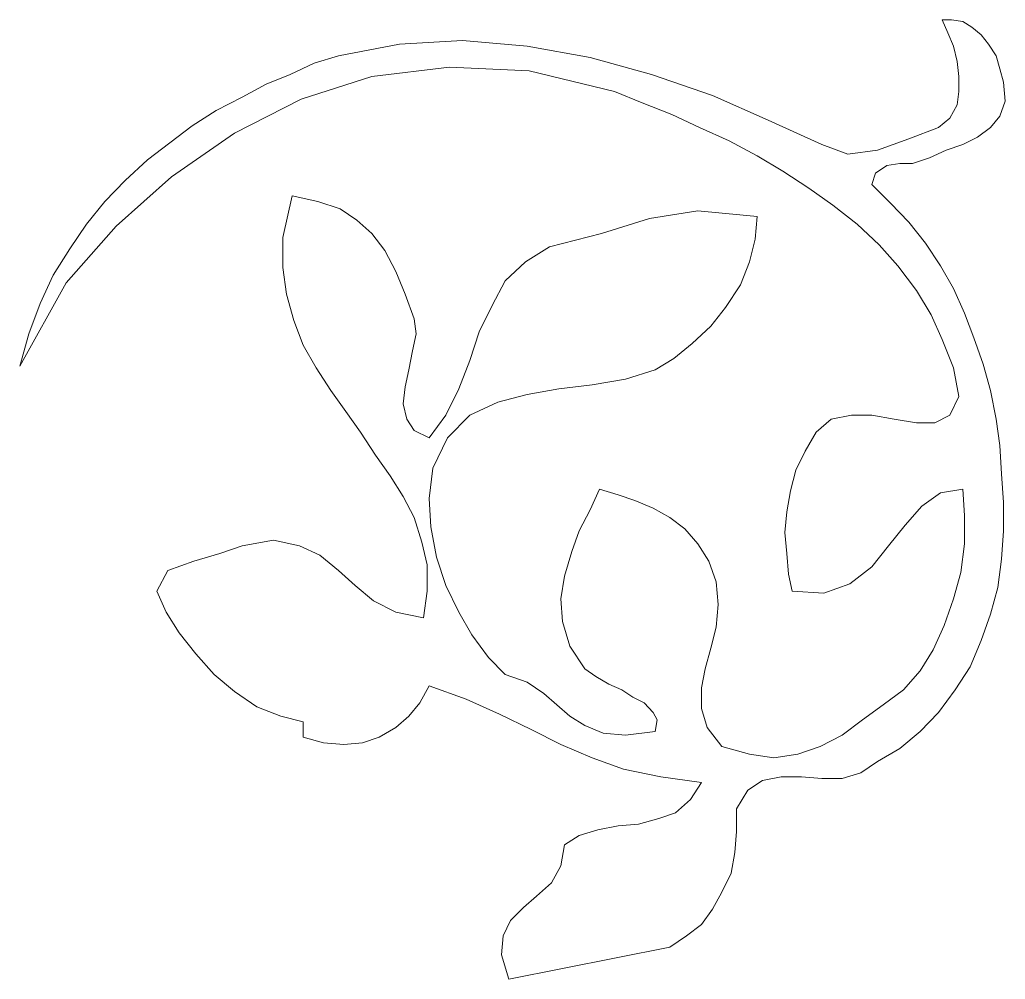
# Model space of a CAD drawing. Header units: millimetres. Extents: x -194 to 183, y -158 to 141.
# Drawn here: x 57.16 to 78.89, y 109.11 to 130.26 of the extents above; entities that cross this region are included whole.
import ezdxf

# ---------------------------------------------------------------- set-up
doc = ezdxf.new("R2010")
doc.units = ezdxf.units.MM
doc.header["$MEASUREMENT"] = 0
doc.layers.add('Camada 1', color=7, linetype='Continuous')

msp = doc.modelspace()

# ---------------------------------------------------------------- linework, layer by layer
at = {"layer": 'Camada 1', "color": 250, "lineweight": 9}
msp.add_open_spline([(64.1848, 129.4678), (64.1848, 129.4678), (65.5324, 129.718), (65.5324, 129.718), (65.5324, 129.718), (65.5324, 129.718), (66.9207, 129.8014), (66.9207, 129.8014), (66.9207, 129.8014), (66.9207, 129.8014), (68.3501, 129.6763), (68.3501, 129.6763), (68.3501, 129.6763), (68.3501, 129.6763), (69.7386, 129.426), (69.7386, 129.426), (69.7386, 129.426), (69.7386, 129.426), (71.0863, 129.0506), (71.0863, 129.0506), (71.0863, 129.0506), (71.0863, 129.0506), (72.4337, 128.5917), (72.4337, 128.5917), (72.4337, 128.5917), (72.4337, 128.5917), (73.6589, 128.0496), (73.6589, 128.0496), (73.6589, 128.0496), (73.6589, 128.0496), (74.8432, 127.5074), (74.8432, 127.5074), (74.8432, 127.5074), (74.8432, 127.5074), (75.4148, 127.2988), (75.4148, 127.2988), (75.4148, 127.2988), (75.4148, 127.2988), (76.0682, 127.3822), (76.0682, 127.3822), (76.0682, 127.3822), (76.0682, 127.3822), (76.7626, 127.6325), (76.7626, 127.6325), (76.7626, 127.6325), (76.7626, 127.6325), (77.4159, 127.8826), (77.4159, 127.8826), (77.4159, 127.8826), (77.4159, 127.8826), (77.6609, 128.0913), (77.6609, 128.0913), (77.6609, 128.0913), (77.6609, 128.0913), (77.8243, 128.3833), (77.8243, 128.3833), (77.8243, 128.3833), (77.8243, 128.3833), (77.8652, 128.6752), (77.8652, 128.6752), (77.8652, 128.6752), (77.8652, 128.6752), (77.8652, 129.0089), (77.8652, 129.0089), (77.8652, 129.0089), (77.8652, 129.0089), (77.8243, 129.3426), (77.8243, 129.3426), (77.8243, 129.3426), (77.8243, 129.3426), (77.7426, 129.6763), (77.7426, 129.6763), (77.7426, 129.6763), (77.7426, 129.6763), (77.6202, 129.9682), (77.6202, 129.9682), (77.6202, 129.9682), (77.6202, 129.9682), (77.4976, 130.2602), (77.4976, 130.2602), (77.4976, 130.2602), (77.4976, 130.2602), (77.7019, 130.2602), (77.7019, 130.2602), (77.7019, 130.2602), (77.7019, 130.2602), (77.9469, 130.2184), (77.9469, 130.2184), (77.9469, 130.2184), (77.9469, 130.2184), (78.1511, 130.0933), (78.1511, 130.0933), (78.1511, 130.0933), (78.1511, 130.0933), (78.3552, 129.9265), (78.3552, 129.9265), (78.3552, 129.9265), (78.3552, 129.9265), (78.5187, 129.718), (78.5187, 129.718), (78.5187, 129.718), (78.5187, 129.718), (78.6818, 129.4678), (78.6818, 129.4678), (78.6818, 129.4678), (78.6818, 129.4678), (78.7636, 129.1758), (78.7636, 129.1758), (78.7636, 129.1758), (78.7636, 129.1758), (78.8453, 128.8837), (78.8453, 128.8837), (78.8453, 128.8837), (78.8453, 128.8837), (78.8861, 128.4667), (78.8861, 128.4667), (78.8861, 128.4667), (78.8861, 128.4667), (78.7636, 128.133), (78.7636, 128.133), (78.7636, 128.133), (78.7636, 128.133), (78.5595, 127.8826), (78.5595, 127.8826), (78.5595, 127.8826), (78.5595, 127.8826), (78.2735, 127.6742), (78.2735, 127.6742), (78.2735, 127.6742), (78.2735, 127.6742), (77.9469, 127.5074), (77.9469, 127.5074), (77.9469, 127.5074), (77.9469, 127.5074), (77.5794, 127.3822), (77.5794, 127.3822), (77.5794, 127.3822), (77.5794, 127.3822), (77.2118, 127.2153), (77.2118, 127.2153), (77.2118, 127.2153), (77.2118, 127.2153), (76.8442, 127.0903), (76.8442, 127.0903), (76.8442, 127.0903), (76.8442, 127.0903), (76.5584, 127.0903), (76.5584, 127.0903), (76.5584, 127.0903), (76.5584, 127.0903), (76.2727, 127.0485), (76.2727, 127.0485), (76.2727, 127.0485), (76.2727, 127.0485), (76.0274, 126.8817), (76.0274, 126.8817), (76.0274, 126.8817), (76.0274, 126.8817), (75.946, 126.6313), (75.946, 126.6313), (75.946, 126.6313), (75.946, 126.6313), (76.3541, 126.2144), (76.3541, 126.2144), (76.3541, 126.2144), (76.3541, 126.2144), (76.7626, 125.7973), (76.7626, 125.7973), (76.7626, 125.7973), (76.7626, 125.7973), (77.1302, 125.3385), (77.1302, 125.3385), (77.1302, 125.3385), (77.1302, 125.3385), (77.4568, 124.8379), (77.4568, 124.8379), (77.4568, 124.8379), (77.4568, 124.8379), (77.7426, 124.3373), (77.7426, 124.3373), (77.7426, 124.3373), (77.7426, 124.3373), (77.9876, 123.7952), (77.9876, 123.7952), (77.9876, 123.7952), (77.9876, 123.7952), (78.192, 123.2528), (78.192, 123.2528), (78.192, 123.2528), (78.192, 123.2528), (78.396, 122.669), (78.396, 122.669), (78.396, 122.669), (78.396, 122.669), (78.5595, 122.0851), (78.5595, 122.0851), (78.5595, 122.0851), (78.5595, 122.0851), (78.6818, 121.4594), (78.6818, 121.4594), (78.6818, 121.4594), (78.6818, 121.4594), (78.7636, 120.8755), (78.7636, 120.8755), (78.7636, 120.8755), (78.7636, 120.8755), (78.8044, 120.2498), (78.8044, 120.2498), (78.8044, 120.2498), (78.8044, 120.2498), (78.8453, 119.6241), (78.8453, 119.6241), (78.8453, 119.6241), (78.8453, 119.6241), (78.8453, 118.9984), (78.8453, 118.9984), (78.8453, 118.9984), (78.8453, 118.9984), (78.8044, 118.3727), (78.8044, 118.3727), (78.8044, 118.3727), (78.8044, 118.3727), (78.7226, 117.7471), (78.7226, 117.7471), (78.7226, 117.7471), (78.7226, 117.7471), (78.5595, 117.1632), (78.5595, 117.1632), (78.5595, 117.1632), (78.5595, 117.1632), (78.3552, 116.5792), (78.3552, 116.5792), (78.3552, 116.5792), (78.3552, 116.5792), (78.1103, 115.9954), (78.1103, 115.9954), (78.1103, 115.9954), (78.1103, 115.9954), (77.7835, 115.4948), (77.7835, 115.4948), (77.7835, 115.4948), (77.7835, 115.4948), (77.4159, 114.9942), (77.4159, 114.9942), (77.4159, 114.9942), (77.4159, 114.9942), (77.0075, 114.577), (77.0075, 114.577), (77.0075, 114.577), (77.0075, 114.577), (76.5584, 114.2018), (76.5584, 114.2018), (76.5584, 114.2018), (76.5584, 114.2018), (76.0682, 113.9099), (76.0682, 113.9099), (76.0682, 113.9099), (76.0682, 113.9099), (75.7008, 113.6595), (75.7008, 113.6595), (75.7008, 113.6595), (75.7008, 113.6595), (75.2925, 113.5345), (75.2925, 113.5345), (75.2925, 113.5345), (75.2925, 113.5345), (74.8432, 113.5345), (74.8432, 113.5345), (74.8432, 113.5345), (74.8432, 113.5345), (74.394, 113.5762), (74.394, 113.5762), (74.394, 113.5762), (74.394, 113.5762), (73.9449, 113.5762), (73.9449, 113.5762), (73.9449, 113.5762), (73.9449, 113.5762), (73.5365, 113.4928), (73.5365, 113.4928), (73.5365, 113.4928), (73.5365, 113.4928), (73.2097, 113.2842), (73.2097, 113.2842), (73.2097, 113.2842), (73.2097, 113.2842), (72.9647, 112.8671), (72.9647, 112.8671), (72.9647, 112.8671), (72.9647, 112.8671), (72.9647, 112.3665), (72.9647, 112.3665), (72.9647, 112.3665), (72.9647, 112.3665), (72.9239, 111.9078), (72.9239, 111.9078), (72.9239, 111.9078), (72.9239, 111.9078), (72.8421, 111.449), (72.8421, 111.449), (72.8421, 111.449), (72.8421, 111.449), (72.638, 111.0318), (72.638, 111.0318), (72.638, 111.0318), (72.638, 111.0318), (72.4337, 110.6563), (72.4337, 110.6563), (72.4337, 110.6563), (72.4337, 110.6563), (72.1887, 110.3226), (72.1887, 110.3226), (72.1887, 110.3226), (72.1887, 110.3226), (71.8621, 110.0725), (71.8621, 110.0725), (71.8621, 110.0725), (71.8621, 110.0725), (71.4945, 109.8222), (71.4945, 109.8222), (71.4945, 109.8222), (71.4945, 109.8222), (67.9417, 109.113), (67.9417, 109.113), (67.9417, 109.113), (67.9417, 109.113), (67.7784, 109.6553), (67.7784, 109.6553), (67.7784, 109.6553), (67.7784, 109.6553), (67.8193, 110.0725), (67.8193, 110.0725), (67.8193, 110.0725), (67.8193, 110.0725), (67.9825, 110.4061), (67.9825, 110.4061), (67.9825, 110.4061), (67.9825, 110.4061), (68.2684, 110.6981), (68.2684, 110.6981), (68.2684, 110.6981), (68.2684, 110.6981), (68.5542, 110.9482), (68.5542, 110.9482), (68.5542, 110.9482), (68.5542, 110.9482), (68.881, 111.2404), (68.881, 111.2404), (68.881, 111.2404), (68.881, 111.2404), (69.0852, 111.6156), (69.0852, 111.6156), (69.0852, 111.6156), (69.0852, 111.6156), (69.1669, 112.0746), (69.1669, 112.0746), (69.1669, 112.0746), (69.1669, 112.0746), (69.4936, 112.283), (69.4936, 112.283), (69.4936, 112.283), (69.4936, 112.283), (69.9018, 112.4083), (69.9018, 112.4083), (69.9018, 112.4083), (69.9018, 112.4083), (70.3512, 112.4916), (70.3512, 112.4916), (70.3512, 112.4916), (70.3512, 112.4916), (70.8002, 112.5335), (70.8002, 112.5335), (70.8002, 112.5335), (70.8002, 112.5335), (71.2494, 112.6585), (71.2494, 112.6585), (71.2494, 112.6585), (71.2494, 112.6585), (71.6171, 112.7836), (71.6171, 112.7836), (71.6171, 112.7836), (71.6171, 112.7836), (71.9438, 113.0756), (71.9438, 113.0756), (71.9438, 113.0756), (71.9438, 113.0756), (72.1887, 113.4509), (72.1887, 113.4509), (72.1887, 113.4509), (72.1887, 113.4509), (71.2904, 113.5762), (71.2904, 113.5762), (71.2904, 113.5762), (71.2904, 113.5762), (70.4737, 113.743), (70.4737, 113.743), (70.4737, 113.743), (70.4737, 113.743), (69.7795, 113.9931), (69.7795, 113.9931), (69.7795, 113.9931), (69.7795, 113.9931), (69.0852, 114.2851), (69.0852, 114.2851), (69.0852, 114.2851), (69.0852, 114.2851), (68.4319, 114.6188), (68.4319, 114.6188), (68.4319, 114.6188), (68.4319, 114.6188), (67.7375, 114.9525), (67.7375, 114.9525), (67.7375, 114.9525), (67.7375, 114.9525), (67.0024, 115.2862), (67.0024, 115.2862), (67.0024, 115.2862), (67.0024, 115.2862), (66.1859, 115.5782), (66.1859, 115.5782), (66.1859, 115.5782), (66.1859, 115.5782), (65.9815, 115.2028), (65.9815, 115.2028), (65.9815, 115.2028), (65.9815, 115.2028), (65.7364, 114.9107), (65.7364, 114.9107), (65.7364, 114.9107), (65.7364, 114.9107), (65.4507, 114.6605), (65.4507, 114.6605), (65.4507, 114.6605), (65.4507, 114.6605), (65.0831, 114.452), (65.0831, 114.452), (65.0831, 114.452), (65.0831, 114.452), (64.7156, 114.3268), (64.7156, 114.3268), (64.7156, 114.3268), (64.7156, 114.3268), (64.3071, 114.2851), (64.3071, 114.2851), (64.3071, 114.2851), (64.3071, 114.2851), (63.8581, 114.3268), (63.8581, 114.3268), (63.8581, 114.3268), (63.8581, 114.3268), (63.4087, 114.452), (63.4087, 114.452), (63.4087, 114.452), (63.4087, 114.452), (63.4087, 114.7858), (63.4087, 114.7858), (63.4087, 114.7858), (63.4087, 114.7858), (62.9188, 114.9107), (62.9188, 114.9107), (62.9188, 114.9107), (62.9188, 114.9107), (62.3879, 115.1195), (62.3879, 115.1195), (62.3879, 115.1195), (62.3879, 115.1195), (61.8978, 115.4531), (61.8978, 115.4531), (61.8978, 115.4531), (61.8978, 115.4531), (61.4486, 115.8285), (61.4486, 115.8285), (61.4486, 115.8285), (61.4486, 115.8285), (61.0403, 116.2872), (61.0403, 116.2872), (61.0403, 116.2872), (61.0403, 116.2872), (60.6727, 116.7462), (60.6727, 116.7462), (60.6727, 116.7462), (60.6727, 116.7462), (60.3869, 117.205), (60.3869, 117.205), (60.3869, 117.205), (60.3869, 117.205), (60.1826, 117.6637), (60.1826, 117.6637), (60.1826, 117.6637), (60.1826, 117.6637), (60.4276, 118.1225), (60.4276, 118.1225), (60.4276, 118.1225), (60.4276, 118.1225), (60.9995, 118.3311), (60.9995, 118.3311), (60.9995, 118.3311), (60.9995, 118.3311), (61.5711, 118.498), (61.5711, 118.498), (61.5711, 118.498), (61.5711, 118.498), (62.0611, 118.6647), (62.0611, 118.6647), (62.0611, 118.6647), (62.0611, 118.6647), (62.7553, 118.7898), (62.7553, 118.7898), (62.7553, 118.7898), (62.7553, 118.7898), (63.3271, 118.6647), (63.3271, 118.6647), (63.3271, 118.6647), (63.3271, 118.6647), (63.7764, 118.4562), (63.7764, 118.4562), (63.7764, 118.4562), (63.7764, 118.4562), (64.1848, 118.1225), (64.1848, 118.1225), (64.1848, 118.1225), (64.1848, 118.1225), (64.5522, 117.7889), (64.5522, 117.7889), (64.5522, 117.7889), (64.5522, 117.7889), (64.9605, 117.4552), (64.9605, 117.4552), (64.9605, 117.4552), (64.9605, 117.4552), (65.4507, 117.205), (65.4507, 117.205), (65.4507, 117.205), (65.4507, 117.205), (66.0632, 117.0798), (66.0632, 117.0798), (66.0632, 117.0798), (66.0632, 117.0798), (66.1449, 117.6637), (66.1449, 117.6637), (66.1449, 117.6637), (66.1449, 117.6637), (66.1449, 118.2475), (66.1449, 118.2475), (66.1449, 118.2475), (66.1449, 118.2475), (66.0224, 118.7482), (66.0224, 118.7482), (66.0224, 118.7482), (66.0224, 118.7482), (65.8591, 119.2904), (65.8591, 119.2904), (65.8591, 119.2904), (65.8591, 119.2904), (65.614, 119.7492), (65.614, 119.7492), (65.614, 119.7492), (65.614, 119.7492), (65.328, 120.2082), (65.328, 120.2082), (65.328, 120.2082), (65.328, 120.2082), (65.0014, 120.6669), (65.0014, 120.6669), (65.0014, 120.6669), (65.0014, 120.6669), (64.6747, 121.1674), (64.6747, 121.1674), (64.6747, 121.1674), (64.6747, 121.1674), (64.3479, 121.6261), (64.3479, 121.6261), (64.3479, 121.6261), (64.3479, 121.6261), (64.0213, 122.0851), (64.0213, 122.0851), (64.0213, 122.0851), (64.0213, 122.0851), (63.6946, 122.5855), (63.6946, 122.5855), (63.6946, 122.5855), (63.6946, 122.5855), (63.4087, 123.0861), (63.4087, 123.0861), (63.4087, 123.0861), (63.4087, 123.0861), (63.2047, 123.6283), (63.2047, 123.6283), (63.2047, 123.6283), (63.2047, 123.6283), (63.0412, 124.2122), (63.0412, 124.2122), (63.0412, 124.2122), (63.0412, 124.2122), (62.9595, 124.7962), (62.9595, 124.7962), (62.9595, 124.7962), (62.9595, 124.7962), (62.9595, 125.4636), (62.9595, 125.4636), (62.9595, 125.4636), (62.9595, 125.4636), (63.1637, 126.3811), (63.1637, 126.3811), (63.1637, 126.3811), (63.1637, 126.3811), (63.7355, 126.256), (63.7355, 126.256), (63.7355, 126.256), (63.7355, 126.256), (64.2256, 126.0893), (64.2256, 126.0893), (64.2256, 126.0893), (64.2256, 126.0893), (64.5932, 125.839), (64.5932, 125.839), (64.5932, 125.839), (64.5932, 125.839), (64.9198, 125.5469), (64.9198, 125.5469), (64.9198, 125.5469), (64.9198, 125.5469), (65.2058, 125.1716), (65.2058, 125.1716), (65.2058, 125.1716), (65.2058, 125.1716), (65.4507, 124.7128), (65.4507, 124.7128), (65.4507, 124.7128), (65.4507, 124.7128), (65.6549, 124.2122), (65.6549, 124.2122), (65.6549, 124.2122), (65.6549, 124.2122), (65.8591, 123.6699), (65.8591, 123.6699), (65.8591, 123.6699), (65.8591, 123.6699), (65.8999, 123.3363), (65.8999, 123.3363), (65.8999, 123.3363), (65.8999, 123.3363), (65.8182, 122.9609), (65.8182, 122.9609), (65.8182, 122.9609), (65.8182, 122.9609), (65.7364, 122.5439), (65.7364, 122.5439), (65.7364, 122.5439), (65.7364, 122.5439), (65.6549, 122.1686), (65.6549, 122.1686), (65.6549, 122.1686), (65.6549, 122.1686), (65.614, 121.7931), (65.614, 121.7931), (65.614, 121.7931), (65.614, 121.7931), (65.6957, 121.4594), (65.6957, 121.4594), (65.6957, 121.4594), (65.6957, 121.4594), (65.8591, 121.2092), (65.8591, 121.2092), (65.8591, 121.2092), (65.8591, 121.2092), (66.1859, 121.0423), (66.1859, 121.0423), (66.1859, 121.0423), (66.1859, 121.0423), (66.5533, 121.5429), (66.5533, 121.5429), (66.5533, 121.5429), (66.5533, 121.5429), (66.8392, 122.1268), (66.8392, 122.1268), (66.8392, 122.1268), (66.8392, 122.1268), (67.0842, 122.7524), (67.0842, 122.7524), (67.0842, 122.7524), (67.0842, 122.7524), (67.2883, 123.3781), (67.2883, 123.3781), (67.2883, 123.3781), (67.2883, 123.3781), (67.5741, 123.9619), (67.5741, 123.9619), (67.5741, 123.9619), (67.5741, 123.9619), (67.8602, 124.5043), (67.8602, 124.5043), (67.8602, 124.5043), (67.8602, 124.5043), (68.3093, 124.9213), (68.3093, 124.9213), (68.3093, 124.9213), (68.3093, 124.9213), (68.8403, 125.2549), (68.8403, 125.2549), (68.8403, 125.2549), (68.8403, 125.2549), (69.9835, 125.5469), (69.9835, 125.5469), (69.9835, 125.5469), (69.9835, 125.5469), (71.0454, 125.8805), (71.0454, 125.8805), (71.0454, 125.8805), (71.0454, 125.8805), (72.1071, 126.0474), (72.1071, 126.0474), (72.1071, 126.0474), (72.1071, 126.0474), (73.4138, 125.9223), (73.4138, 125.9223), (73.4138, 125.9223), (73.4138, 125.9223), (73.3731, 125.4218), (73.3731, 125.4218), (73.3731, 125.4218), (73.3731, 125.4218), (73.2505, 124.9213), (73.2505, 124.9213), (73.2505, 124.9213), (73.2505, 124.9213), (73.0464, 124.4208), (73.0464, 124.4208), (73.0464, 124.4208), (73.0464, 124.4208), (72.7197, 123.9202), (72.7197, 123.9202), (72.7197, 123.9202), (72.7197, 123.9202), (72.393, 123.5033), (72.393, 123.5033), (72.393, 123.5033), (72.393, 123.5033), (71.9846, 123.1277), (71.9846, 123.1277), (71.9846, 123.1277), (71.9846, 123.1277), (71.5762, 122.7941), (71.5762, 122.7941), (71.5762, 122.7941), (71.5762, 122.7941), (71.1678, 122.5439), (71.1678, 122.5439), (71.1678, 122.5439), (71.1678, 122.5439), (70.5144, 122.3353), (70.5144, 122.3353), (70.5144, 122.3353), (70.5144, 122.3353), (69.7795, 122.2102), (69.7795, 122.2102), (69.7795, 122.2102), (69.7795, 122.2102), (69.0444, 122.1268), (69.0444, 122.1268), (69.0444, 122.1268), (69.0444, 122.1268), (68.3501, 122.0016), (68.3501, 122.0016), (68.3501, 122.0016), (68.3501, 122.0016), (67.6967, 121.8347), (67.6967, 121.8347), (67.6967, 121.8347), (67.6967, 121.8347), (67.0842, 121.5429), (67.0842, 121.5429), (67.0842, 121.5429), (67.0842, 121.5429), (66.5939, 121.0423), (66.5939, 121.0423), (66.5939, 121.0423), (66.5939, 121.0423), (66.2673, 120.3749), (66.2673, 120.3749), (66.2673, 120.3749), (66.2673, 120.3749), (66.1859, 119.7076), (66.1859, 119.7076), (66.1859, 119.7076), (66.1859, 119.7076), (66.2266, 119.0819), (66.2266, 119.0819), (66.2266, 119.0819), (66.2266, 119.0819), (66.349, 118.4146), (66.349, 118.4146), (66.349, 118.4146), (66.349, 118.4146), (66.5533, 117.7889), (66.5533, 117.7889), (66.5533, 117.7889), (66.5533, 117.7889), (66.8392, 117.205), (66.8392, 117.205), (66.8392, 117.205), (66.8392, 117.205), (67.1251, 116.7044), (67.1251, 116.7044), (67.1251, 116.7044), (67.1251, 116.7044), (67.4926, 116.204), (67.4926, 116.204), (67.4926, 116.204), (67.4926, 116.204), (67.8602, 115.8285), (67.8602, 115.8285), (67.8602, 115.8285), (67.8602, 115.8285), (68.3501, 115.6615), (68.3501, 115.6615), (68.3501, 115.6615), (68.3501, 115.6615), (68.7176, 115.4114), (68.7176, 115.4114), (68.7176, 115.4114), (68.7176, 115.4114), (69.0034, 115.1611), (69.0034, 115.1611), (69.0034, 115.1611), (69.0034, 115.1611), (69.2894, 114.9107), (69.2894, 114.9107), (69.2894, 114.9107), (69.2894, 114.9107), (69.616, 114.7023), (69.616, 114.7023), (69.616, 114.7023), (69.616, 114.7023), (70.0244, 114.5355), (70.0244, 114.5355), (70.0244, 114.5355), (70.0244, 114.5355), (70.5144, 114.4938), (70.5144, 114.4938), (70.5144, 114.4938), (70.5144, 114.4938), (71.1678, 114.577), (71.1678, 114.577), (71.1678, 114.577), (71.1678, 114.577), (71.2087, 114.8275), (71.2087, 114.8275), (71.2087, 114.8275), (71.2087, 114.8275), (71.127, 114.9942), (71.127, 114.9942), (71.127, 114.9942), (71.127, 114.9942), (70.9228, 115.2028), (70.9228, 115.2028), (70.9228, 115.2028), (70.9228, 115.2028), (70.6779, 115.3279), (70.6779, 115.3279), (70.6779, 115.3279), (70.6779, 115.3279), (70.4329, 115.4948), (70.4329, 115.4948), (70.4329, 115.4948), (70.4329, 115.4948), (70.147, 115.6199), (70.147, 115.6199), (70.147, 115.6199), (70.147, 115.6199), (69.861, 115.7868), (69.861, 115.7868), (69.861, 115.7868), (69.861, 115.7868), (69.616, 115.9536), (69.616, 115.9536), (69.616, 115.9536), (69.616, 115.9536), (69.2894, 116.4541), (69.2894, 116.4541), (69.2894, 116.4541), (69.2894, 116.4541), (69.126, 116.9963), (69.126, 116.9963), (69.126, 116.9963), (69.126, 116.9963), (69.0852, 117.497), (69.0852, 117.497), (69.0852, 117.497), (69.0852, 117.497), (69.1669, 117.9974), (69.1669, 117.9974), (69.1669, 117.9974), (69.1669, 117.9974), (69.3302, 118.5397), (69.3302, 118.5397), (69.3302, 118.5397), (69.3302, 118.5397), (69.4936, 118.9984), (69.4936, 118.9984), (69.4936, 118.9984), (69.4936, 118.9984), (69.7386, 119.4574), (69.7386, 119.4574), (69.7386, 119.4574), (69.7386, 119.4574), (69.9427, 119.9161), (69.9427, 119.9161), (69.9427, 119.9161), (69.9427, 119.9161), (70.3512, 119.791), (70.3512, 119.791), (70.3512, 119.791), (70.3512, 119.791), (70.7187, 119.6658), (70.7187, 119.6658), (70.7187, 119.6658), (70.7187, 119.6658), (71.127, 119.499), (71.127, 119.499), (71.127, 119.499), (71.127, 119.499), (71.4945, 119.2904), (71.4945, 119.2904), (71.4945, 119.2904), (71.4945, 119.2904), (71.8212, 119.0402), (71.8212, 119.0402), (71.8212, 119.0402), (71.8212, 119.0402), (72.1071, 118.7066), (72.1071, 118.7066), (72.1071, 118.7066), (72.1071, 118.7066), (72.3522, 118.3311), (72.3522, 118.3311), (72.3522, 118.3311), (72.3522, 118.3311), (72.5155, 117.8724), (72.5155, 117.8724), (72.5155, 117.8724), (72.5155, 117.8724), (72.5563, 117.3717), (72.5563, 117.3717), (72.5563, 117.3717), (72.5563, 117.3717), (72.5155, 116.8714), (72.5155, 116.8714), (72.5155, 116.8714), (72.5155, 116.8714), (72.393, 116.4123), (72.393, 116.4123), (72.393, 116.4123), (72.393, 116.4123), (72.2705, 115.9536), (72.2705, 115.9536), (72.2705, 115.9536), (72.2705, 115.9536), (72.1887, 115.5367), (72.1887, 115.5367), (72.1887, 115.5367), (72.1887, 115.5367), (72.1887, 115.0777), (72.1887, 115.0777), (72.1887, 115.0777), (72.1887, 115.0777), (72.3113, 114.6605), (72.3113, 114.6605), (72.3113, 114.6605), (72.3113, 114.6605), (72.638, 114.2436), (72.638, 114.2436), (72.638, 114.2436), (72.638, 114.2436), (73.2505, 114.0766), (73.2505, 114.0766), (73.2505, 114.0766), (73.2505, 114.0766), (73.7814, 113.9931), (73.7814, 113.9931), (73.7814, 113.9931), (73.7814, 113.9931), (74.3124, 114.0766), (74.3124, 114.0766), (74.3124, 114.0766), (74.3124, 114.0766), (74.8024, 114.2436), (74.8024, 114.2436), (74.8024, 114.2436), (74.8024, 114.2436), (75.2925, 114.4938), (75.2925, 114.4938), (75.2925, 114.4938), (75.2925, 114.4938), (75.7416, 114.8275), (75.7416, 114.8275), (75.7416, 114.8275), (75.7416, 114.8275), (76.1909, 115.1611), (76.1909, 115.1611), (76.1909, 115.1611), (76.1909, 115.1611), (76.6401, 115.4948), (76.6401, 115.4948), (76.6401, 115.4948), (76.6401, 115.4948), (77.0075, 115.9119), (77.0075, 115.9119), (77.0075, 115.9119), (77.0075, 115.9119), (77.2936, 116.3707), (77.2936, 116.3707), (77.2936, 116.3707), (77.2936, 116.3707), (77.5385, 116.9129), (77.5385, 116.9129), (77.5385, 116.9129), (77.5385, 116.9129), (77.7426, 117.497), (77.7426, 117.497), (77.7426, 117.497), (77.7426, 117.497), (77.9061, 118.0809), (77.9061, 118.0809), (77.9061, 118.0809), (77.9061, 118.0809), (77.9876, 118.7066), (77.9876, 118.7066), (77.9876, 118.7066), (77.9876, 118.7066), (77.9876, 119.3321), (77.9876, 119.3321), (77.9876, 119.3321), (77.9876, 119.3321), (77.9469, 119.9161), (77.9469, 119.9161), (77.9469, 119.9161), (77.9469, 119.9161), (77.4568, 119.8327), (77.4568, 119.8327), (77.4568, 119.8327), (77.4568, 119.8327), (77.0484, 119.5407), (77.0484, 119.5407), (77.0484, 119.5407), (77.0484, 119.5407), (76.6808, 119.1235), (76.6808, 119.1235), (76.6808, 119.1235), (76.6808, 119.1235), (76.3135, 118.6647), (76.3135, 118.6647), (76.3135, 118.6647), (76.3135, 118.6647), (75.946, 118.206), (75.946, 118.206), (75.946, 118.206), (75.946, 118.206), (75.4557, 117.8307), (75.4557, 117.8307), (75.4557, 117.8307), (75.4557, 117.8307), (74.8841, 117.6218), (74.8841, 117.6218), (74.8841, 117.6218), (74.8841, 117.6218), (74.1898, 117.6637), (74.1898, 117.6637), (74.1898, 117.6637), (74.1898, 117.6637), (74.1081, 118.0391), (74.1081, 118.0391), (74.1081, 118.0391), (74.1081, 118.0391), (74.0672, 118.498), (74.0672, 118.498), (74.0672, 118.498), (74.0672, 118.498), (74.0265, 118.9568), (74.0265, 118.9568), (74.0265, 118.9568), (74.0265, 118.9568), (74.0672, 119.4155), (74.0672, 119.4155), (74.0672, 119.4155), (74.0672, 119.4155), (74.1489, 119.8744), (74.1489, 119.8744), (74.1489, 119.8744), (74.1489, 119.8744), (74.2716, 120.3331), (74.2716, 120.3331), (74.2716, 120.3331), (74.2716, 120.3331), (74.4758, 120.7503), (74.4758, 120.7503), (74.4758, 120.7503), (74.4758, 120.7503), (74.7207, 121.1674), (74.7207, 121.1674), (74.7207, 121.1674), (74.7207, 121.1674), (75.0473, 121.4594), (75.0473, 121.4594), (75.0473, 121.4594), (75.0473, 121.4594), (75.4966, 121.5429), (75.4966, 121.5429), (75.4966, 121.5429), (75.4966, 121.5429), (75.946, 121.5429), (75.946, 121.5429), (75.946, 121.5429), (75.946, 121.5429), (76.4358, 121.4594), (76.4358, 121.4594), (76.4358, 121.4594), (76.4358, 121.4594), (76.926, 121.376), (76.926, 121.376), (76.926, 121.376), (76.926, 121.376), (77.3342, 121.376), (77.3342, 121.376), (77.3342, 121.376), (77.3342, 121.376), (77.6609, 121.5429), (77.6609, 121.5429), (77.6609, 121.5429), (77.6609, 121.5429), (77.8652, 121.9598), (77.8652, 121.9598), (77.8652, 121.9598), (77.8652, 121.9598), (77.7426, 122.5855), (77.7426, 122.5855), (77.7426, 122.5855), (77.7426, 122.5855), (77.4976, 123.2112), (77.4976, 123.2112), (77.4976, 123.2112), (77.4976, 123.2112), (77.2527, 123.7534), (77.2527, 123.7534), (77.2527, 123.7534), (77.2527, 123.7534), (76.926, 124.2956), (76.926, 124.2956), (76.926, 124.2956), (76.926, 124.2956), (76.5176, 124.8379), (76.5176, 124.8379), (76.5176, 124.8379), (76.5176, 124.8379), (76.1092, 125.2966), (76.1092, 125.2966), (76.1092, 125.2966), (76.1092, 125.2966), (75.6191, 125.7556), (75.6191, 125.7556), (75.6191, 125.7556), (75.6191, 125.7556), (75.0881, 126.1726), (75.0881, 126.1726), (75.0881, 126.1726), (75.0881, 126.1726), (74.5573, 126.548), (74.5573, 126.548), (74.5573, 126.548), (74.5573, 126.548), (73.9857, 126.9234), (73.9857, 126.9234), (73.9857, 126.9234), (73.9857, 126.9234), (73.4138, 127.257), (73.4138, 127.257), (73.4138, 127.257), (73.4138, 127.257), (72.8013, 127.5906), (72.8013, 127.5906), (72.8013, 127.5906), (72.8013, 127.5906), (72.148, 127.8826), (72.148, 127.8826), (72.148, 127.8826), (72.148, 127.8826), (71.5354, 128.1748), (71.5354, 128.1748), (71.5354, 128.1748), (71.5354, 128.1748), (70.882, 128.425), (70.882, 128.425), (70.882, 128.425), (70.882, 128.425), (70.2695, 128.6752), (70.2695, 128.6752), (70.2695, 128.6752), (70.2695, 128.6752), (68.3909, 129.1341), (68.3909, 129.1341), (68.3909, 129.1341), (68.3909, 129.1341), (66.6349, 129.2174), (66.6349, 129.2174), (66.6349, 129.2174), (66.6349, 129.2174), (64.9198, 129.0089), (64.9198, 129.0089), (64.9198, 129.0089), (64.9198, 129.0089), (63.3678, 128.5084), (63.3678, 128.5084), (63.3678, 128.5084), (63.3678, 128.5084), (61.8978, 127.7576), (61.8978, 127.7576), (61.8978, 127.7576), (61.8978, 127.7576), (60.5093, 126.7983), (60.5093, 126.7983), (60.5093, 126.7983), (60.5093, 126.7983), (59.2842, 125.7138), (59.2842, 125.7138), (59.2842, 125.7138), (59.2842, 125.7138), (58.1816, 124.4626), (58.1816, 124.4626), (58.1816, 124.4626), (58.1816, 124.4626), (57.1607, 122.6273), (57.1607, 122.6273), (57.1607, 122.6273), (57.1607, 122.6273), (57.365, 123.3363), (57.365, 123.3363), (57.365, 123.3363), (57.365, 123.3363), (57.6099, 124.0036), (57.6099, 124.0036), (57.6099, 124.0036), (57.6099, 124.0036), (57.8957, 124.6293), (57.8957, 124.6293), (57.8957, 124.6293), (57.8957, 124.6293), (58.2633, 125.2131), (58.2633, 125.2131), (58.2633, 125.2131), (58.2633, 125.2131), (58.6309, 125.7556), (58.6309, 125.7556), (58.6309, 125.7556), (58.6309, 125.7556), (59.0393, 126.256), (59.0393, 126.256), (59.0393, 126.256), (59.0393, 126.256), (59.4884, 126.7148), (59.4884, 126.7148), (59.4884, 126.7148), (59.4884, 126.7148), (59.9785, 127.1738), (59.9785, 127.1738), (59.9785, 127.1738), (59.9785, 127.1738), (60.4685, 127.549), (60.4685, 127.549), (60.4685, 127.549), (60.4685, 127.549), (60.9587, 127.9243), (60.9587, 127.9243), (60.9587, 127.9243), (60.9587, 127.9243), (61.4894, 128.258), (61.4894, 128.258), (61.4894, 128.258), (61.4894, 128.258), (62.0611, 128.55), (62.0611, 128.55), (62.0611, 128.55), (62.0611, 128.55), (62.5921, 128.8421), (62.5921, 128.8421), (62.5921, 128.8421), (62.5921, 128.8421), (63.1229, 129.0506), (63.1229, 129.0506), (63.1229, 129.0506), (63.1229, 129.0506), (63.6538, 129.3009), (63.6538, 129.3009), (63.6538, 129.3009), (63.6538, 129.3009), (64.1848, 129.4678), (64.1848, 129.4678)], degree=3, knots=[0, 0, 0, 0, 0.0030769, 0.0030769, 0.0030769, 0.0030769, 0.0061538, 0.0061538, 0.0061538, 0.0061538, 0.0092308, 0.0092308, 0.0092308, 0.0092308, 0.0123077, 0.0123077, 0.0123077, 0.0123077, 0.0153846, 0.0153846, 0.0153846, 0.0153846, 0.0184615, 0.0184615, 0.0184615, 0.0184615, 0.0215385, 0.0215385, 0.0215385, 0.0215385, 0.0246154, 0.0246154, 0.0246154, 0.0246154, 0.0276923, 0.0276923, 0.0276923, 0.0276923, 0.0307692, 0.0307692, 0.0307692, 0.0307692, 0.0338462, 0.0338462, 0.0338462, 0.0338462, 0.0369231, 0.0369231, 0.0369231, 0.0369231, 0.04, 0.04, 0.04, 0.04, 0.0430769, 0.0430769, 0.0430769, 0.0430769, 0.0461538, 0.0461538, 0.0461538, 0.0461538, 0.0492308, 0.0492308, 0.0492308, 0.0492308, 0.0523077, 0.0523077, 0.0523077, 0.0523077, 0.0553846, 0.0553846, 0.0553846, 0.0553846, 0.0584615, 0.0584615, 0.0584615, 0.0584615, 0.0615385, 0.0615385, 0.0615385, 0.0615385, 0.0646154, 0.0646154, 0.0646154, 0.0646154, 0.0676923, 0.0676923, 0.0676923, 0.0676923, 0.0707692, 0.0707692, 0.0707692, 0.0707692, 0.0738462, 0.0738462, 0.0738462, 0.0738462, 0.0769231, 0.0769231, 0.0769231, 0.0769231, 0.08, 0.08, 0.08, 0.08, 0.0830769, 0.0830769, 0.0830769, 0.0830769, 0.0861538, 0.0861538, 0.0861538, 0.0861538, 0.0892308, 0.0892308, 0.0892308, 0.0892308, 0.0923077, 0.0923077, 0.0923077, 0.0923077, 0.0953846, 0.0953846, 0.0953846, 0.0953846, 0.0984615, 0.0984615, 0.0984615, 0.0984615, 0.1015385, 0.1015385, 0.1015385, 0.1015385, 0.1046154, 0.1046154, 0.1046154, 0.1046154, 0.1076923, 0.1076923, 0.1076923, 0.1076923, 0.1107692, 0.1107692, 0.1107692, 0.1107692, 0.1138462, 0.1138462, 0.1138462, 0.1138462, 0.1169231, 0.1169231, 0.1169231, 0.1169231, 0.12, 0.12, 0.12, 0.12, 0.1230769, 0.1230769, 0.1230769, 0.1230769, 0.1261538, 0.1261538, 0.1261538, 0.1261538, 0.1292308, 0.1292308, 0.1292308, 0.1292308, 0.1323077, 0.1323077, 0.1323077, 0.1323077, 0.1353846, 0.1353846, 0.1353846, 0.1353846, 0.1384615, 0.1384615, 0.1384615, 0.1384615, 0.1415385, 0.1415385, 0.1415385, 0.1415385, 0.1446154, 0.1446154, 0.1446154, 0.1446154, 0.1476923, 0.1476923, 0.1476923, 0.1476923, 0.1507692, 0.1507692, 0.1507692, 0.1507692, 0.1538462, 0.1538462, 0.1538462, 0.1538462, 0.1569231, 0.1569231, 0.1569231, 0.1569231, 0.16, 0.16, 0.16, 0.16, 0.1630769, 0.1630769, 0.1630769, 0.1630769, 0.1661538, 0.1661538, 0.1661538, 0.1661538, 0.1692308, 0.1692308, 0.1692308, 0.1692308, 0.1723077, 0.1723077, 0.1723077, 0.1723077, 0.1753846, 0.1753846, 0.1753846, 0.1753846, 0.1784615, 0.1784615, 0.1784615, 0.1784615, 0.1815385, 0.1815385, 0.1815385, 0.1815385, 0.1846154, 0.1846154, 0.1846154, 0.1846154, 0.1876923, 0.1876923, 0.1876923, 0.1876923, 0.1907692, 0.1907692, 0.1907692, 0.1907692, 0.1938462, 0.1938462, 0.1938462, 0.1938462, 0.1969231, 0.1969231, 0.1969231, 0.1969231, 0.2, 0.2, 0.2, 0.2, 0.2030769, 0.2030769, 0.2030769, 0.2030769, 0.2061538, 0.2061538, 0.2061538, 0.2061538, 0.2092308, 0.2092308, 0.2092308, 0.2092308, 0.2123077, 0.2123077, 0.2123077, 0.2123077, 0.2153846, 0.2153846, 0.2153846, 0.2153846, 0.2184615, 0.2184615, 0.2184615, 0.2184615, 0.2215385, 0.2215385, 0.2215385, 0.2215385, 0.2246154, 0.2246154, 0.2246154, 0.2246154, 0.2276923, 0.2276923, 0.2276923, 0.2276923, 0.2307692, 0.2307692, 0.2307692, 0.2307692, 0.2338462, 0.2338462, 0.2338462, 0.2338462, 0.2369231, 0.2369231, 0.2369231, 0.2369231, 0.24, 0.24, 0.24, 0.24, 0.2430769, 0.2430769, 0.2430769, 0.2430769, 0.2461538, 0.2461538, 0.2461538, 0.2461538, 0.2492308, 0.2492308, 0.2492308, 0.2492308, 0.2523077, 0.2523077, 0.2523077, 0.2523077, 0.2553846, 0.2553846, 0.2553846, 0.2553846, 0.2584615, 0.2584615, 0.2584615, 0.2584615, 0.2615385, 0.2615385, 0.2615385, 0.2615385, 0.2646154, 0.2646154, 0.2646154, 0.2646154, 0.2676923, 0.2676923, 0.2676923, 0.2676923, 0.2707692, 0.2707692, 0.2707692, 0.2707692, 0.2738462, 0.2738462, 0.2738462, 0.2738462, 0.2769231, 0.2769231, 0.2769231, 0.2769231, 0.28, 0.28, 0.28, 0.28, 0.2830769, 0.2830769, 0.2830769, 0.2830769, 0.2861538, 0.2861538, 0.2861538, 0.2861538, 0.2892308, 0.2892308, 0.2892308, 0.2892308, 0.2923077, 0.2923077, 0.2923077, 0.2923077, 0.2953846, 0.2953846, 0.2953846, 0.2953846, 0.2984615, 0.2984615, 0.2984615, 0.2984615, 0.3015385, 0.3015385, 0.3015385, 0.3015385, 0.3046154, 0.3046154, 0.3046154, 0.3046154, 0.3076923, 0.3076923, 0.3076923, 0.3076923, 0.3107692, 0.3107692, 0.3107692, 0.3107692, 0.3138462, 0.3138462, 0.3138462, 0.3138462, 0.3169231, 0.3169231, 0.3169231, 0.3169231, 0.32, 0.32, 0.32, 0.32, 0.3230769, 0.3230769, 0.3230769, 0.3230769, 0.3261538, 0.3261538, 0.3261538, 0.3261538, 0.3292308, 0.3292308, 0.3292308, 0.3292308, 0.3323077, 0.3323077, 0.3323077, 0.3323077, 0.3353846, 0.3353846, 0.3353846, 0.3353846, 0.3384615, 0.3384615, 0.3384615, 0.3384615, 0.3415385, 0.3415385, 0.3415385, 0.3415385, 0.3446154, 0.3446154, 0.3446154, 0.3446154, 0.3476923, 0.3476923, 0.3476923, 0.3476923, 0.3507692, 0.3507692, 0.3507692, 0.3507692, 0.3538462, 0.3538462, 0.3538462, 0.3538462, 0.3569231, 0.3569231, 0.3569231, 0.3569231, 0.36, 0.36, 0.36, 0.36, 0.3630769, 0.3630769, 0.3630769, 0.3630769, 0.3661538, 0.3661538, 0.3661538, 0.3661538, 0.3692308, 0.3692308, 0.3692308, 0.3692308, 0.3723077, 0.3723077, 0.3723077, 0.3723077, 0.3753846, 0.3753846, 0.3753846, 0.3753846, 0.3784615, 0.3784615, 0.3784615, 0.3784615, 0.3815385, 0.3815385, 0.3815385, 0.3815385, 0.3846154, 0.3846154, 0.3846154, 0.3846154, 0.3876923, 0.3876923, 0.3876923, 0.3876923, 0.3907692, 0.3907692, 0.3907692, 0.3907692, 0.3938462, 0.3938462, 0.3938462, 0.3938462, 0.3969231, 0.3969231, 0.3969231, 0.3969231, 0.4, 0.4, 0.4, 0.4, 0.4030769, 0.4030769, 0.4030769, 0.4030769, 0.4061538, 0.4061538, 0.4061538, 0.4061538, 0.4092308, 0.4092308, 0.4092308, 0.4092308, 0.4123077, 0.4123077, 0.4123077, 0.4123077, 0.4153846, 0.4153846, 0.4153846, 0.4153846, 0.4184615, 0.4184615, 0.4184615, 0.4184615, 0.4215385, 0.4215385, 0.4215385, 0.4215385, 0.4246154, 0.4246154, 0.4246154, 0.4246154, 0.4276923, 0.4276923, 0.4276923, 0.4276923, 0.4307692, 0.4307692, 0.4307692, 0.4307692, 0.4338462, 0.4338462, 0.4338462, 0.4338462, 0.4369231, 0.4369231, 0.4369231, 0.4369231, 0.44, 0.44, 0.44, 0.44, 0.4430769, 0.4430769, 0.4430769, 0.4430769, 0.4461538, 0.4461538, 0.4461538, 0.4461538, 0.4492308, 0.4492308, 0.4492308, 0.4492308, 0.4523077, 0.4523077, 0.4523077, 0.4523077, 0.4553846, 0.4553846, 0.4553846, 0.4553846, 0.4584615, 0.4584615, 0.4584615, 0.4584615, 0.4615385, 0.4615385, 0.4615385, 0.4615385, 0.4646154, 0.4646154, 0.4646154, 0.4646154, 0.4676923, 0.4676923, 0.4676923, 0.4676923, 0.4707692, 0.4707692, 0.4707692, 0.4707692, 0.4738462, 0.4738462, 0.4738462, 0.4738462, 0.4769231, 0.4769231, 0.4769231, 0.4769231, 0.48, 0.48, 0.48, 0.48, 0.4830769, 0.4830769, 0.4830769, 0.4830769, 0.4861538, 0.4861538, 0.4861538, 0.4861538, 0.4892308, 0.4892308, 0.4892308, 0.4892308, 0.4923077, 0.4923077, 0.4923077, 0.4923077, 0.4953846, 0.4953846, 0.4953846, 0.4953846, 0.4984615, 0.4984615, 0.4984615, 0.4984615, 0.5015385, 0.5015385, 0.5015385, 0.5015385, 0.5046154, 0.5046154, 0.5046154, 0.5046154, 0.5076923, 0.5076923, 0.5076923, 0.5076923, 0.5107692, 0.5107692, 0.5107692, 0.5107692, 0.5138462, 0.5138462, 0.5138462, 0.5138462, 0.5169231, 0.5169231, 0.5169231, 0.5169231, 0.52, 0.52, 0.52, 0.52, 0.5230769, 0.5230769, 0.5230769, 0.5230769, 0.5261538, 0.5261538, 0.5261538, 0.5261538, 0.5292308, 0.5292308, 0.5292308, 0.5292308, 0.5323077, 0.5323077, 0.5323077, 0.5323077, 0.5353846, 0.5353846, 0.5353846, 0.5353846, 0.5384615, 0.5384615, 0.5384615, 0.5384615, 0.5415385, 0.5415385, 0.5415385, 0.5415385, 0.5446154, 0.5446154, 0.5446154, 0.5446154, 0.5476923, 0.5476923, 0.5476923, 0.5476923, 0.5507692, 0.5507692, 0.5507692, 0.5507692, 0.5538462, 0.5538462, 0.5538462, 0.5538462, 0.5569231, 0.5569231, 0.5569231, 0.5569231, 0.56, 0.56, 0.56, 0.56, 0.5630769, 0.5630769, 0.5630769, 0.5630769, 0.5661538, 0.5661538, 0.5661538, 0.5661538, 0.5692308, 0.5692308, 0.5692308, 0.5692308, 0.5723077, 0.5723077, 0.5723077, 0.5723077, 0.5753846, 0.5753846, 0.5753846, 0.5753846, 0.5784615, 0.5784615, 0.5784615, 0.5784615, 0.5815385, 0.5815385, 0.5815385, 0.5815385, 0.5846154, 0.5846154, 0.5846154, 0.5846154, 0.5876923, 0.5876923, 0.5876923, 0.5876923, 0.5907692, 0.5907692, 0.5907692, 0.5907692, 0.5938462, 0.5938462, 0.5938462, 0.5938462, 0.5969231, 0.5969231, 0.5969231, 0.5969231, 0.6, 0.6, 0.6, 0.6, 0.6030769, 0.6030769, 0.6030769, 0.6030769, 0.6061538, 0.6061538, 0.6061538, 0.6061538, 0.6092308, 0.6092308, 0.6092308, 0.6092308, 0.6123077, 0.6123077, 0.6123077, 0.6123077, 0.6153846, 0.6153846, 0.6153846, 0.6153846, 0.6184615, 0.6184615, 0.6184615, 0.6184615, 0.6215385, 0.6215385, 0.6215385, 0.6215385, 0.6246154, 0.6246154, 0.6246154, 0.6246154, 0.6276923, 0.6276923, 0.6276923, 0.6276923, 0.6307692, 0.6307692, 0.6307692, 0.6307692, 0.6338462, 0.6338462, 0.6338462, 0.6338462, 0.6369231, 0.6369231, 0.6369231, 0.6369231, 0.64, 0.64, 0.64, 0.64, 0.6430769, 0.6430769, 0.6430769, 0.6430769, 0.6461538, 0.6461538, 0.6461538, 0.6461538, 0.6492308, 0.6492308, 0.6492308, 0.6492308, 0.6523077, 0.6523077, 0.6523077, 0.6523077, 0.6553846, 0.6553846, 0.6553846, 0.6553846, 0.6584615, 0.6584615, 0.6584615, 0.6584615, 0.6615385, 0.6615385, 0.6615385, 0.6615385, 0.6646154, 0.6646154, 0.6646154, 0.6646154, 0.6676923, 0.6676923, 0.6676923, 0.6676923, 0.6707692, 0.6707692, 0.6707692, 0.6707692, 0.6738462, 0.6738462, 0.6738462, 0.6738462, 0.6769231, 0.6769231, 0.6769231, 0.6769231, 0.68, 0.68, 0.68, 0.68, 0.6830769, 0.6830769, 0.6830769, 0.6830769, 0.6861538, 0.6861538, 0.6861538, 0.6861538, 0.6892308, 0.6892308, 0.6892308, 0.6892308, 0.6923077, 0.6923077, 0.6923077, 0.6923077, 0.6953846, 0.6953846, 0.6953846, 0.6953846, 0.6984615, 0.6984615, 0.6984615, 0.6984615, 0.7015385, 0.7015385, 0.7015385, 0.7015385, 0.7046154, 0.7046154, 0.7046154, 0.7046154, 0.7076923, 0.7076923, 0.7076923, 0.7076923, 0.7107692, 0.7107692, 0.7107692, 0.7107692, 0.7138462, 0.7138462, 0.7138462, 0.7138462, 0.7169231, 0.7169231, 0.7169231, 0.7169231, 0.72, 0.72, 0.72, 0.72, 0.7230769, 0.7230769, 0.7230769, 0.7230769, 0.7261538, 0.7261538, 0.7261538, 0.7261538, 0.7292308, 0.7292308, 0.7292308, 0.7292308, 0.7323077, 0.7323077, 0.7323077, 0.7323077, 0.7353846, 0.7353846, 0.7353846, 0.7353846, 0.7384615, 0.7384615, 0.7384615, 0.7384615, 0.7415385, 0.7415385, 0.7415385, 0.7415385, 0.7446154, 0.7446154, 0.7446154, 0.7446154, 0.7476923, 0.7476923, 0.7476923, 0.7476923, 0.7507692, 0.7507692, 0.7507692, 0.7507692, 0.7538462, 0.7538462, 0.7538462, 0.7538462, 0.7569231, 0.7569231, 0.7569231, 0.7569231, 0.76, 0.76, 0.76, 0.76, 0.7630769, 0.7630769, 0.7630769, 0.7630769, 0.7661538, 0.7661538, 0.7661538, 0.7661538, 0.7692308, 0.7692308, 0.7692308, 0.7692308, 0.7723077, 0.7723077, 0.7723077, 0.7723077, 0.7753846, 0.7753846, 0.7753846, 0.7753846, 0.7784615, 0.7784615, 0.7784615, 0.7784615, 0.7815385, 0.7815385, 0.7815385, 0.7815385, 0.7846154, 0.7846154, 0.7846154, 0.7846154, 0.7876923, 0.7876923, 0.7876923, 0.7876923, 0.7907692, 0.7907692, 0.7907692, 0.7907692, 0.7938462, 0.7938462, 0.7938462, 0.7938462, 0.7969231, 0.7969231, 0.7969231, 0.7969231, 0.8, 0.8, 0.8, 0.8, 0.8030769, 0.8030769, 0.8030769, 0.8030769, 0.8061538, 0.8061538, 0.8061538, 0.8061538, 0.8092308, 0.8092308, 0.8092308, 0.8092308, 0.8123077, 0.8123077, 0.8123077, 0.8123077, 0.8153846, 0.8153846, 0.8153846, 0.8153846, 0.8184615, 0.8184615, 0.8184615, 0.8184615, 0.8215385, 0.8215385, 0.8215385, 0.8215385, 0.8246154, 0.8246154, 0.8246154, 0.8246154, 0.8276923, 0.8276923, 0.8276923, 0.8276923, 0.8307692, 0.8307692, 0.8307692, 0.8307692, 0.8338462, 0.8338462, 0.8338462, 0.8338462, 0.8369231, 0.8369231, 0.8369231, 0.8369231, 0.84, 0.84, 0.84, 0.84, 0.8430769, 0.8430769, 0.8430769, 0.8430769, 0.8461538, 0.8461538, 0.8461538, 0.8461538, 0.8492308, 0.8492308, 0.8492308, 0.8492308, 0.8523077, 0.8523077, 0.8523077, 0.8523077, 0.8553846, 0.8553846, 0.8553846, 0.8553846, 0.8584615, 0.8584615, 0.8584615, 0.8584615, 0.8615385, 0.8615385, 0.8615385, 0.8615385, 0.8646154, 0.8646154, 0.8646154, 0.8646154, 0.8676923, 0.8676923, 0.8676923, 0.8676923, 0.8707692, 0.8707692, 0.8707692, 0.8707692, 0.8738462, 0.8738462, 0.8738462, 0.8738462, 0.8769231, 0.8769231, 0.8769231, 0.8769231, 0.88, 0.88, 0.88, 0.88, 0.8830769, 0.8830769, 0.8830769, 0.8830769, 0.8861538, 0.8861538, 0.8861538, 0.8861538, 0.8892308, 0.8892308, 0.8892308, 0.8892308, 0.8923077, 0.8923077, 0.8923077, 0.8923077, 0.8953846, 0.8953846, 0.8953846, 0.8953846, 0.8984615, 0.8984615, 0.8984615, 0.8984615, 0.9015385, 0.9015385, 0.9015385, 0.9015385, 0.9046154, 0.9046154, 0.9046154, 0.9046154, 0.9076923, 0.9076923, 0.9076923, 0.9076923, 0.9107692, 0.9107692, 0.9107692, 0.9107692, 0.9138462, 0.9138462, 0.9138462, 0.9138462, 0.9169231, 0.9169231, 0.9169231, 0.9169231, 0.92, 0.92, 0.92, 0.92, 0.9230769, 0.9230769, 0.9230769, 0.9230769, 0.9261538, 0.9261538, 0.9261538, 0.9261538, 0.9292308, 0.9292308, 0.9292308, 0.9292308, 0.9323077, 0.9323077, 0.9323077, 0.9323077, 0.9353846, 0.9353846, 0.9353846, 0.9353846, 0.9384615, 0.9384615, 0.9384615, 0.9384615, 0.9415385, 0.9415385, 0.9415385, 0.9415385, 0.9446154, 0.9446154, 0.9446154, 0.9446154, 0.9476923, 0.9476923, 0.9476923, 0.9476923, 0.9507692, 0.9507692, 0.9507692, 0.9507692, 0.9538462, 0.9538462, 0.9538462, 0.9538462, 0.9569231, 0.9569231, 0.9569231, 0.9569231, 0.96, 0.96, 0.96, 0.96, 0.9630769, 0.9630769, 0.9630769, 0.9630769, 0.9661538, 0.9661538, 0.9661538, 0.9661538, 0.9692308, 0.9692308, 0.9692308, 0.9692308, 0.9723077, 0.9723077, 0.9723077, 0.9723077, 0.9753846, 0.9753846, 0.9753846, 0.9753846, 0.9784615, 0.9784615, 0.9784615, 0.9784615, 0.9815385, 0.9815385, 0.9815385, 0.9815385, 0.9846154, 0.9846154, 0.9846154, 0.9846154, 0.9876923, 0.9876923, 0.9876923, 0.9876923, 0.9907692, 0.9907692, 0.9907692, 0.9907692, 0.9938462, 0.9938462, 0.9938462, 0.9938462, 1, 1, 1, 1], dxfattribs=at)

doc.saveas('drawing.dxf')
